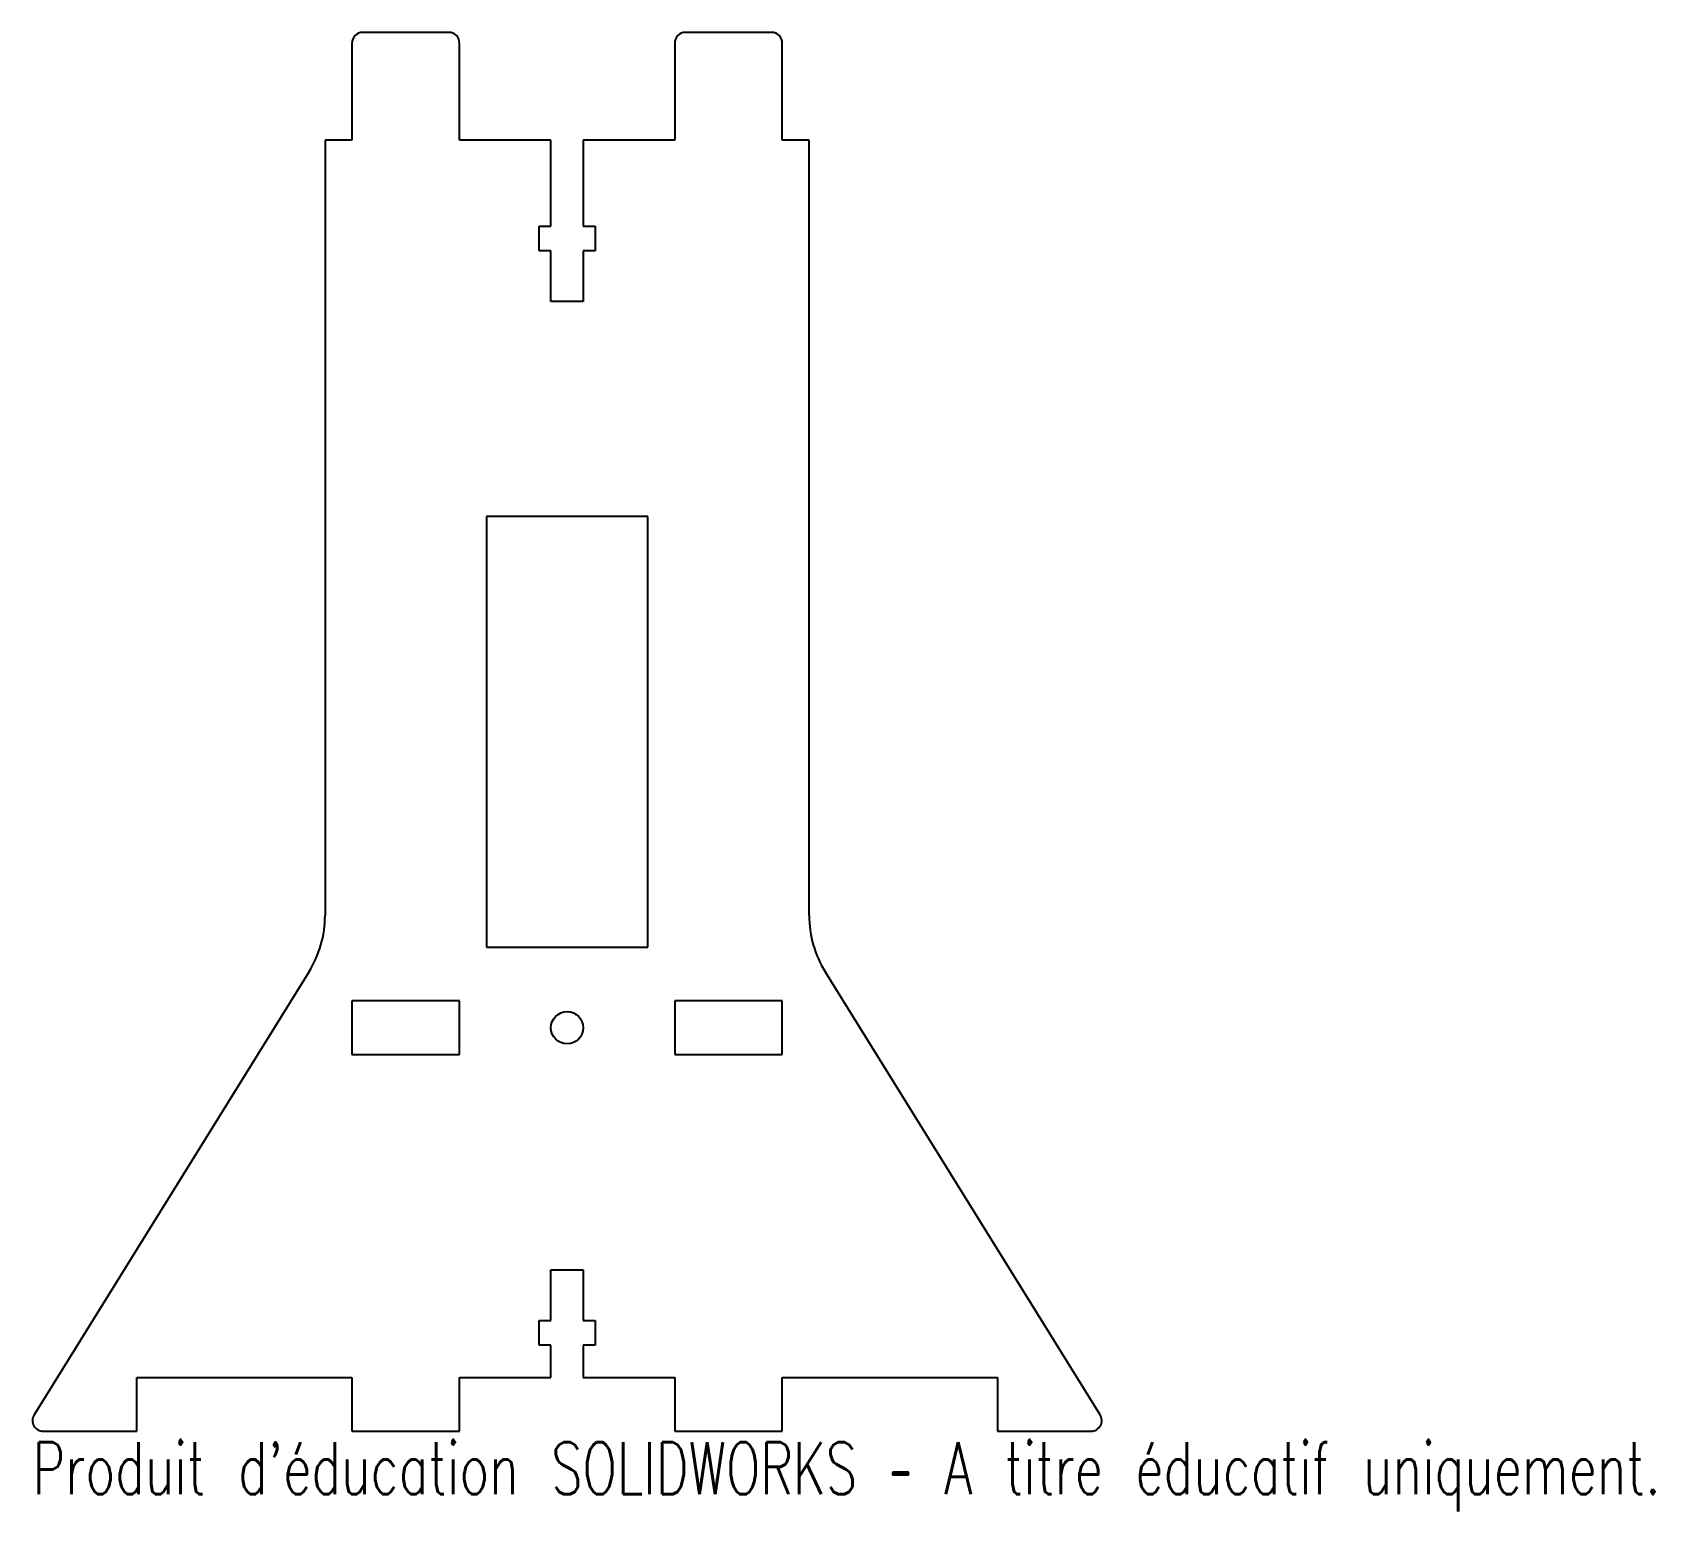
# Model space of a CAD drawing. Header units: millimetres. Extents: x -60 to 91, y -69 to 69.
import ezdxf

# ---------------------------------------------------------------- set-up
doc = ezdxf.new("R2010")
doc.units = ezdxf.units.MM
doc.styles.add('SLDTEXTSTYLE0', font='TXT', dxfattribs={"width": 0.7, "bigfont": 'bigfont'})

msp = doc.modelspace()

# ---------------------------------------------------------------- linework, layer by layer
at = {"color": 7, "linetype": 'Continuous', "lineweight": 25}
for p, q in [((-21.02, 68.81), (-29.02, 68.81)), ((8.98, 68.81), (0.98, 68.81)), ((-30.02, 67.81), (-30.02, 58.81)), ((-20.02, 58.81), (-20.02, 67.81)), ((-0.02, 67.81), (-0.02, 58.81)), ((9.98, 58.81), (9.98, 67.81)), ((-30.02, 58.81), (-32.52, 58.81)), ((-32.52, 58.81), (-32.52, -13.25)), ((-11.52, 58.81), (-20.02, 58.81)), ((-11.52, 50.81), (-11.52, 58.81)), ((-0.02, 58.81), (-8.52, 58.81)), ((-8.52, 58.81), (-8.52, 50.81)), ((12.48, 58.81), (9.98, 58.81)), ((12.48, -13.25), (12.48, 58.81)), ((-12.62, 48.51), (-12.62, 50.81)), ((-12.62, 50.81), (-11.52, 50.81)), ((-8.52, 50.81), (-7.42, 50.81)), ((-7.42, 50.81), (-7.42, 48.51)), ((-11.52, 48.51), (-12.62, 48.51)), ((-11.52, 43.81), (-11.52, 48.51)), ((-7.42, 48.51), (-8.52, 48.51)), ((-8.52, 48.51), (-8.52, 43.81)), ((-8.52, 43.81), (-11.52, 43.81)), ((-17.52, 23.81), (-17.52, -16.19)), ((-2.52, 23.81), (-17.52, 23.81)), ((-2.52, -16.19), (-2.52, 23.81)), ((-17.52, -16.19), (-2.52, -16.19)), ((-34.02, -18.53), (-59.57, -59.66)), ((39.53, -59.66), (13.99, -18.53)), ((-30.02, -21.19), (-30.02, -26.19)), ((-20.02, -21.19), (-30.02, -21.19)), ((-20.02, -26.19), (-20.02, -21.19)), ((-0.02, -21.19), (-0.02, -26.19)), ((9.98, -21.19), (-0.02, -21.19)), ((9.98, -26.19), (9.98, -21.19)), ((-30.02, -26.19), (-20.02, -26.19)), ((-0.02, -26.19), (9.98, -26.19)), ((-11.52, -50.89), (-11.52, -46.19)), ((-11.52, -46.19), (-8.52, -46.19)), ((-8.52, -46.19), (-8.52, -50.89)), ((-12.62, -53.19), (-12.62, -50.89)), ((-12.62, -50.89), (-11.52, -50.89)), ((-8.52, -50.89), (-7.42, -50.89)), ((-7.42, -50.89), (-7.42, -53.19)), ((-11.52, -53.19), (-12.62, -53.19)), ((-11.52, -56.19), (-11.52, -53.19)), ((-7.42, -53.19), (-8.52, -53.19)), ((-8.52, -53.19), (-8.52, -56.19)), ((-50.02, -61.19), (-50.02, -56.19)), ((-50.02, -56.19), (-30.02, -56.19)), ((-30.02, -56.19), (-30.02, -61.19)), ((-20.02, -61.19), (-20.02, -56.19)), ((-20.02, -56.19), (-11.52, -56.19)), ((-8.52, -56.19), (-0.02, -56.19)), ((-0.02, -56.19), (-0.02, -61.19)), ((9.98, -61.19), (9.98, -56.19)), ((9.98, -56.19), (29.98, -56.19)), ((29.98, -56.19), (29.98, -61.19)), ((-58.72, -61.19), (-50.02, -61.19)), ((-30.02, -61.19), (-20.02, -61.19)), ((-0.02, -61.19), (9.98, -61.19)), ((29.98, -61.19), (38.68, -61.19))]:
    msp.add_line(p, q, dxfattribs=at)
msp.add_circle((-10.02, -23.69), 1.5, dxfattribs=at)
for centre, radius, start, end in [((-29.02, 67.81), 1, 90, 180), ((-21.02, 67.81), 1, 0, 90), ((0.98, 67.81), 1, 90, 180), ((8.98, 67.81), 1, 0, 90), ((-42.52, -13.25), 10, 328.1592, 0), ((22.48, -13.25), 10, 180, 211.8408), ((-58.72, -60.19), 1, 148.1592, 270), ((38.68, -60.19), 1, 270, 31.8408)]:
    msp.add_arc(centre, radius, start, end, dxfattribs=at)

# ---------------------------------------------------------------- texts
at = {"color": 7, "linetype": 'Continuous', "insert": (-59.72, -62.21), "char_height": 4.8336, "attachment_point": 1, "style": 'SLDTEXTSTYLE0'}
msp.add_mtext("Produit d'éducation SOLIDWORKS – A titre éducatif uniquement.", dxfattribs=at)

doc.saveas('drawing.dxf')
